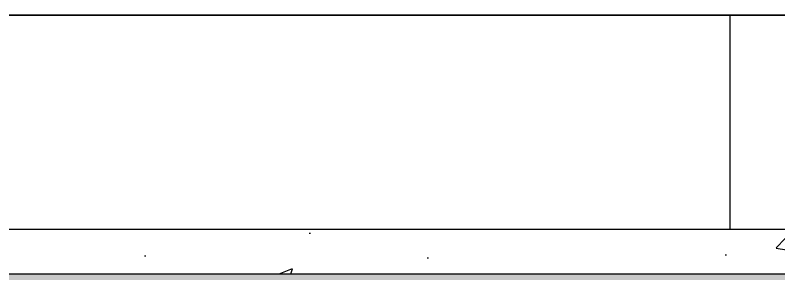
# Model space of a CAD drawing. Header units: millimetres. Extents: x -79526 to 153901, y -45620 to 21119.
# Drawn here: x 71128 to 71671, y -44324 to -44140 of the extents above; entities that cross this region are included whole.
import ezdxf

# ---------------------------------------------------------------- set-up
doc = ezdxf.new("R2010")
doc.units = ezdxf.units.MM
doc.header["$MEASUREMENT"] = 0
for name, color, linetype in [('Note', 7, 'Continuous'), ('Plot', 254, 'Continuous'), ('SolidLine', 7, 'Continuous')]:
    doc.layers.add(name, color=color, linetype=linetype)

msp = doc.modelspace()

# ---------------------------------------------------------------- hatches: boundary and pattern name
at = {"layer": 'Plot', "ltscale": 0.1}
h = msp.add_hatch(dxfattribs=at)
h.set_pattern_fill('AR-CONC', color=256, scale=0.9)
h.set_pattern_definition([(50, (139190.66, -217014.33), (163.9662, -14.34518), [17.145, -188.595]), (355, (139190.66, -217014.33), (-31.71908, 171.95116), [13.716, -150.87653]), (100.45144, (139204.32, -217015.52), (132.24712, 157.60598), [14.57101, -160.28122]), (46.1842, (139190.66, -216968.6), (243.97114, -37.8381), [25.7175, -282.8925]), (96.63556, (139211, -216971.76), (213.66372, 222.6835), [21.85652, -240.42205]), (351.18415, (139190.66, -216968.6), (213.66372, 222.6835), [20.57397, -226.31376]), (21, (139213.52, -216980.04), (136.45295, -92.03868), [17.145, -188.595]), (326, (139213.52, -216980.04), (55.62183, 165.76917), [13.716, -150.876]), (71.451445, (139224.89, -216987.71), (192.07478, 73.73049), [14.57101, -160.28094]), (37.5, (139190.66, -217014.33), (2.779743, 76.099535), [0, -149.0472, 0, -153.162, 0, -151.4475]), (7.5, (139190.66, -217014.33), (60.137696, 90.162517), [0, -87.3252, 0, -145.6182, 0, -57.7215]), (327.5, (139139.68, -217014.33), (122.031536, -5.15587), [0, -57.15, 0, -178.308, 0, -236.601]), (317.5, (139116.82, -217014.33), (133.316263, 22.88384), [0, -74.295, 0, -118.4148, 0, -168.021])])
h.paths.add_polyline_path([(72652.82, -44324.28), (72652.82, -44292.53), (70620.82, -44292.53), (70620.82, -44324.28)])
h = msp.add_hatch(color=9, dxfattribs=at)
h.dxf.hatch_style = 1
h.paths.add_polyline_path([(69655.62, -44324.28), (69503.22, -44324.28), (68236.82, -44324.28), (68236.82, -44974.28), (68332, -44974.28), (68332, -44669.28), (69655.62, -44669.28)])
h.paths.add_polyline_path([(70925.62, -44324.28), (69655.62, -44324.28), (69655.62, -44669.28), (69856, -44669.28), (69856, -44974.28), (70585.82, -44974.28), (70585.82, -44949.28), (70925.62, -44949.28)])
h.paths.add_polyline_path([(71636.82, -44324.28), (70925.62, -44324.28), (70925.62, -44949.28), (71636.82, -44949.28)])
h.paths.add_polyline_path([(72348.02, -44324.28), (71636.82, -44324.28), (71636.82, -44949.28), (72348.02, -44949.28)])
h.paths.add_polyline_path([(73618.02, -44324.28), (72348.02, -44324.28), (72348.02, -44949.28), (72687.82, -44949.28), (72687.82, -44974.28), (73417.65, -44974.28), (73417.65, -44669.28), (73443.05, -44669.28), (73618.02, -44669.28)])
h.paths.add_polyline_path([(75036.82, -44324.28), (73618.02, -44324.28), (73618.02, -44669.28), (74941.65, -44669.28), (74941.65, -44974.28), (75036.82, -44974.28)])

# ---------------------------------------------------------------- linework, layer by layer
at = {"layer": 'Note'}
for p, q in [((70920.86, -44140.13), (72352.79, -44140.13)), ((70620.82, -44292.53), (72652.82, -44292.53)), ((70620.82, -44324.28), (72652.82, -44324.28))]:
    msp.add_line(p, q, dxfattribs=at)
at = {"layer": 'Plot', "ltscale": 0.1}
msp.add_line((71636.82, -44292.53), (71636.82, -44140.13), dxfattribs=at)
at = {"layer": 'SolidLine'}
msp.add_lwpolyline([(70916.1, -44292.53), (72357.55, -44292.53), (72357.55, -44140.13), (70916.1, -44140.13)], close=True, dxfattribs=at)

doc.saveas('drawing.dxf')
